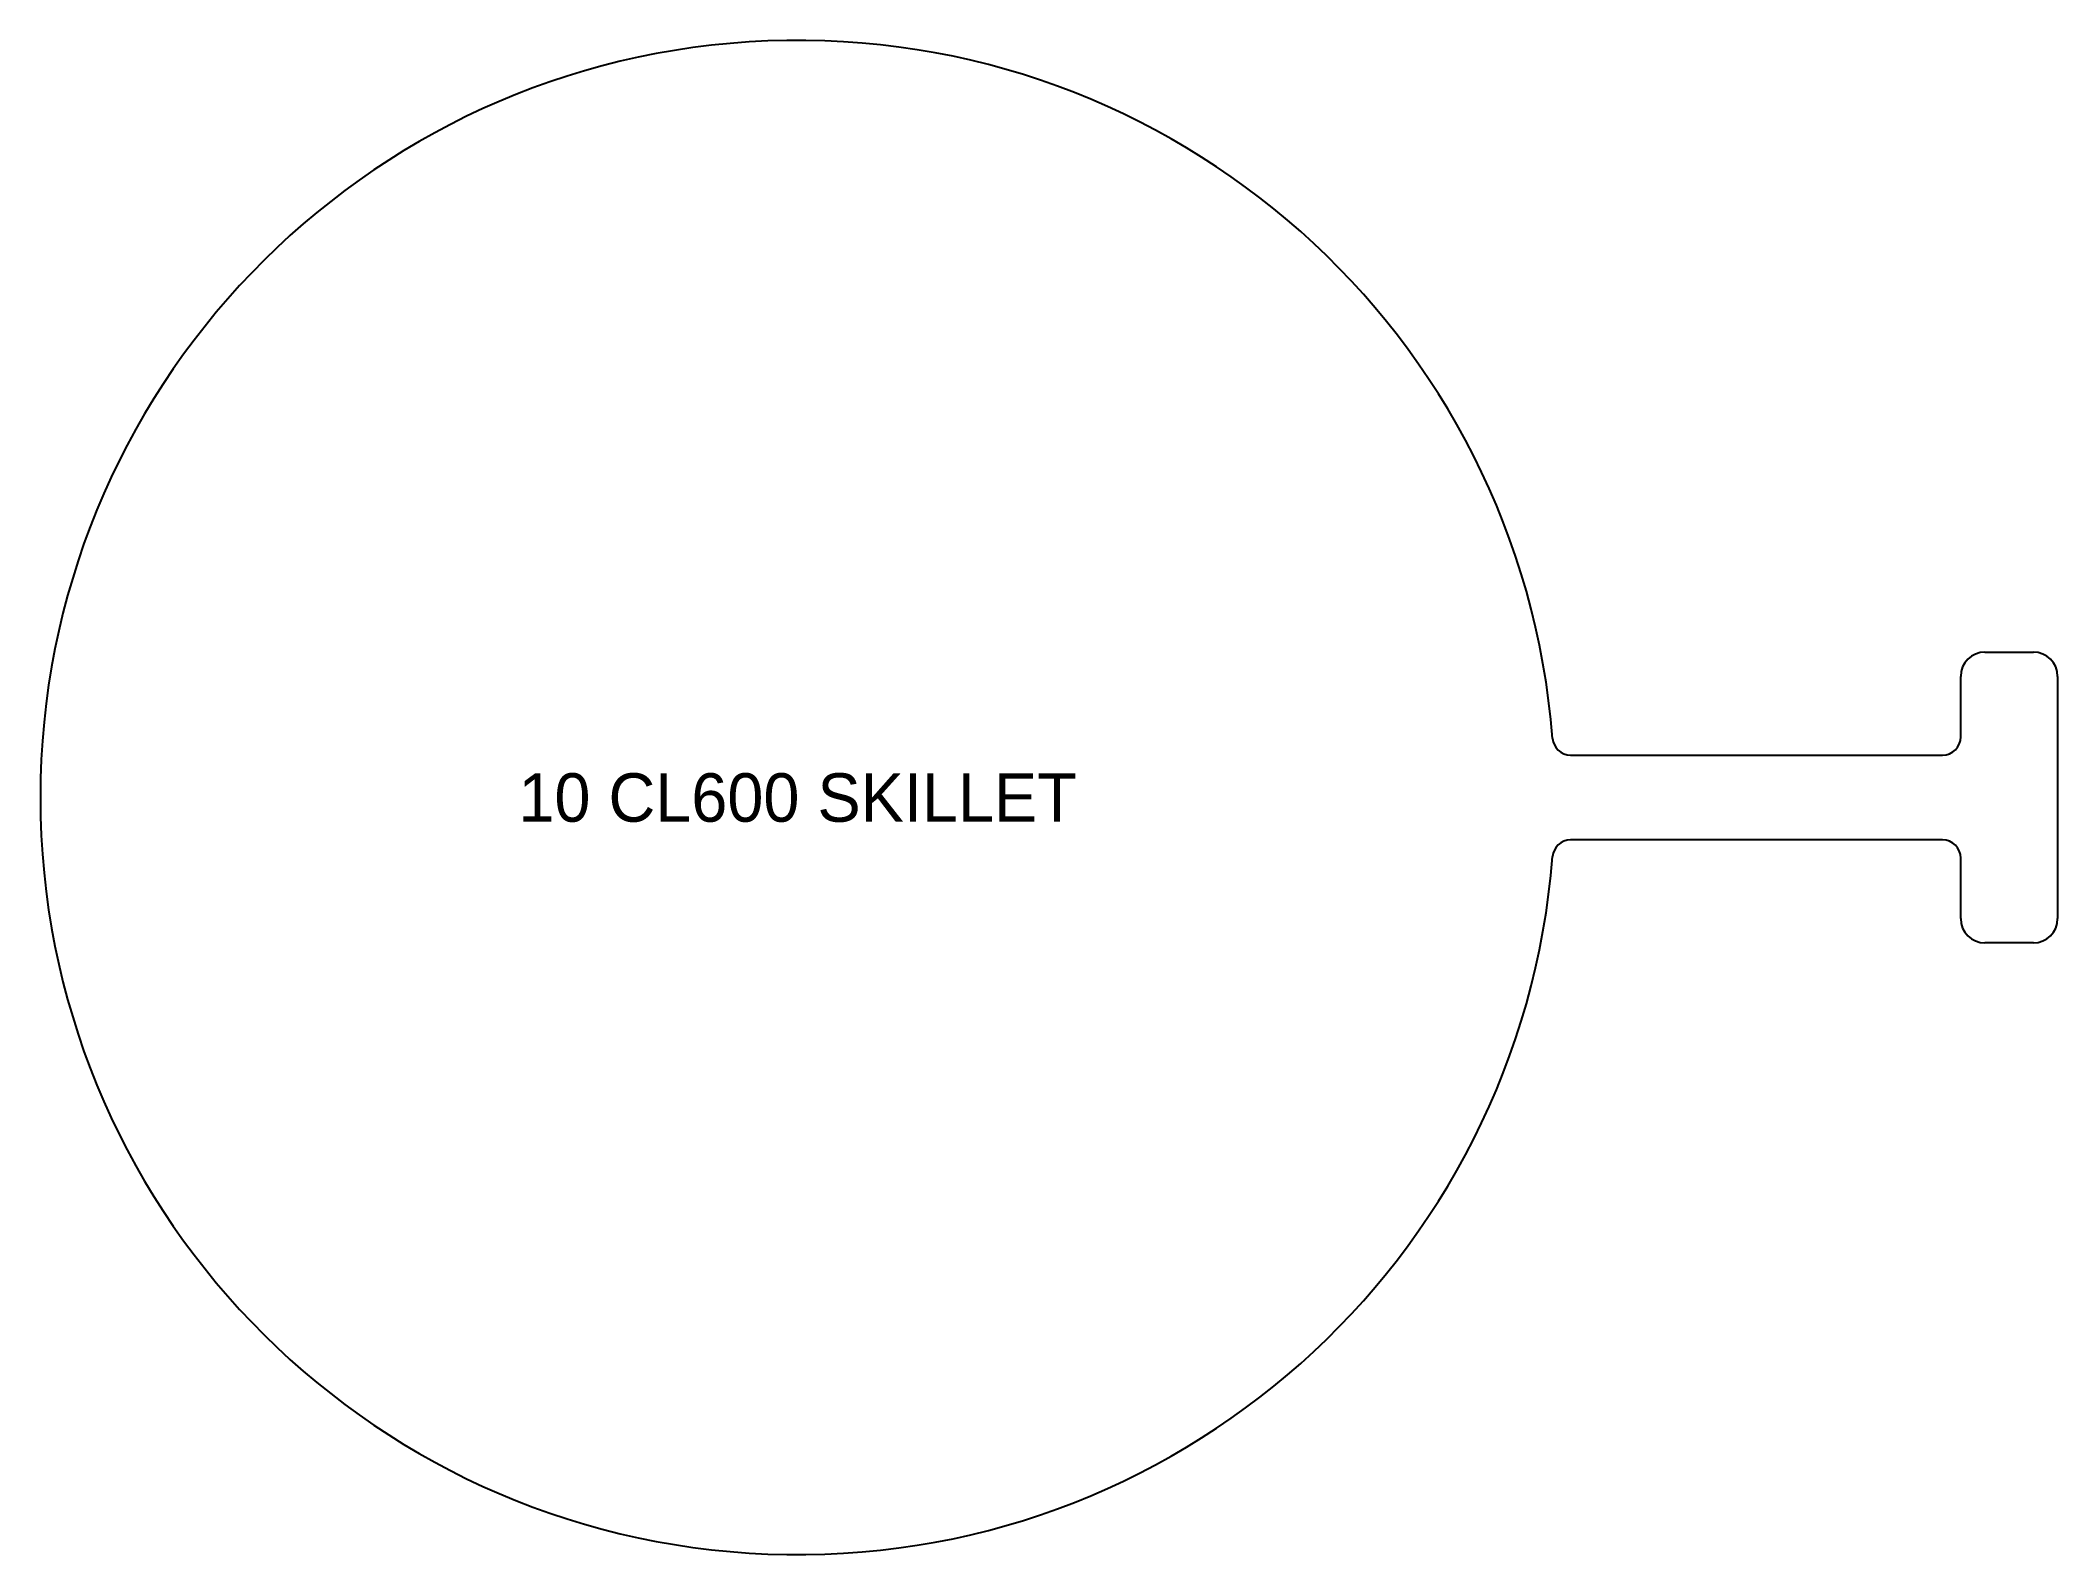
# Model space of a CAD drawing. Header units: inches. Extents: x -7.8 to 13, y -7.8 to 7.8.
import ezdxf
from ezdxf.enums import TextEntityAlignment as Align

# ---------------------------------------------------------------- set-up
doc = ezdxf.new("R2010")
doc.units = ezdxf.units.IN
doc.header["$MEASUREMENT"] = 0
doc.layers.add('CUT', color=7, linetype='CONTINUOUS')
doc.layers.add('ETCH', color=1, linetype='CONTINUOUS')

msp = doc.modelspace()

# ---------------------------------------------------------------- linework, layer by layer
at = {"layer": 'CUT'}
for p, q in [((12.25, 1.5), (12.75, 1.5)), ((12, 0.625), (12, 1.25)), ((13, 1.25), (13, -1.25)), ((7.975549, 0.4375), (11.8125, 0.4375)), ((11.8125, -0.4375), (7.975549, -0.4375)), ((12, -1.25), (12, -0.625)), ((12.75, -1.5), (12.25, -1.5))]:
    msp.add_line(p, q, dxfattribs=at)
for centre, radius, start, end in [((0, 0), 7.8125, 4.480799, 355.519201), ((12.25, 1.25), 0.25, 90, 180), ((12.75, 1.25), 0.25, 0, 90), ((11.8125, 0.625), 0.1875, 270, 0), ((7.975549, 0.625), 0.1875, 184.480799, 270), ((7.975549, -0.625), 0.1875, 90, 175.519201), ((11.8125, -0.625), 0.1875, 0, 90), ((12.25, -1.25), 0.25, 180, 270), ((12.75, -1.25), 0.25, 270, 0)]:
    msp.add_arc(centre, radius, start, end, dxfattribs=at)

# ---------------------------------------------------------------- texts
at = {"layer": 'ETCH'}
msp.add_text('10 CL600 SKILLET', height=0.5, dxfattribs=at).set_placement((0, 0), align=Align.MIDDLE_CENTER)

doc.saveas('drawing.dxf')
